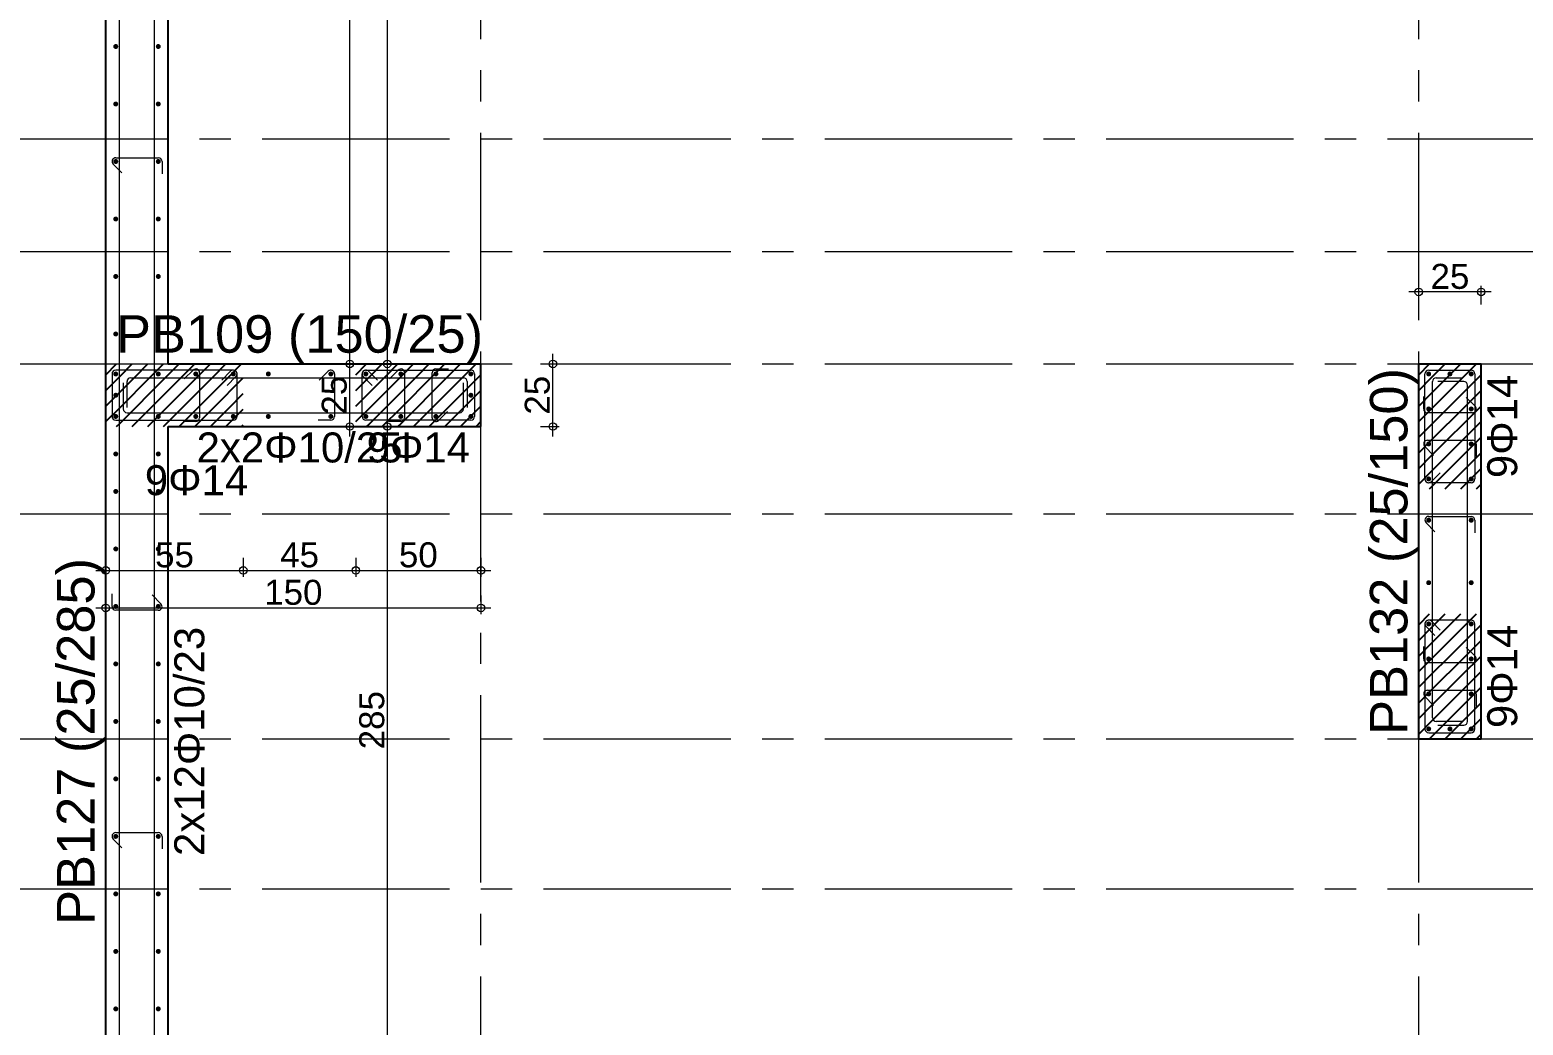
# Model space of a CAD drawing. Header units: millimetres. Extents: x 2232 to 85269, y -3593 to 5869.
# Drawn here: x 16585 to 17182, y 4486 to 4884 of the extents above; entities that cross this region are included whole.
import ezdxf

# ---------------------------------------------------------------- set-up
doc = ezdxf.new("R2010")
doc.units = ezdxf.units.MM
doc.linetypes.add('CENTER2', pattern=[112.5, 75, -12.5, 12.5, -12.5])
doc.linetypes.add('DASHDOT2', pattern=[12.7, 6.35, -3.175, 0, -3.175])
doc.layers.add('aks', color=251, linetype='DASHDOT2', lineweight=35)
for name, color, linetype in [('Donatı Yazısı', 7, 'Continuous'), ('Donatı Çizgisi', 7, 'Continuous'), ('Kolon', 7, 'Continuous'), ('Ölçülendirme', 7, 'Continuous')]:
    doc.layers.add(name, color=color, linetype=linetype)
doc.styles.add('arial_1_18', font='arial.ttf', dxfattribs={"height": 0.2})

# ---------------------------------------------------------------- blocks, each defined once
blk = doc.blocks.new('IDE912Entity7130')
at = {"layer": 'aks', "color": 250, "linetype": 'CENTER2', "lineweight": 5}
blk.add_lwpolyline([(444.42, 1895), (3754.42, 1895)], dxfattribs=at)
blk = doc.blocks.new('IDE912Entity7131')
at = {"layer": 'aks', "color": 250, "linetype": 'CENTER2', "lineweight": 5}
blk.add_lwpolyline([(444.42, 1745), (3754.42, 1745)], dxfattribs=at)
blk = doc.blocks.new('IDE912Entity7132')
at = {"layer": 'aks', "color": 250, "linetype": 'CENTER2', "lineweight": 5}
blk.add_lwpolyline([(444.42, 1850), (3754.42, 1850)], dxfattribs=at)
blk = doc.blocks.new('IDE912Entity7133')
at = {"layer": 'aks', "color": 250, "linetype": 'CENTER2', "lineweight": 5}
blk.add_lwpolyline([(444.42, 1595), (3754.42, 1595)], dxfattribs=at)
blk = doc.blocks.new('IDE912Entity7134')
at = {"layer": 'aks', "color": 250, "linetype": 'CENTER2', "lineweight": 5}
blk.add_lwpolyline([(444.42, 1805), (3754.42, 1805)], dxfattribs=at)
blk = doc.blocks.new('IDE912Entity7135')
at = {"layer": 'aks', "color": 250, "linetype": 'CENTER2', "lineweight": 5}
blk.add_lwpolyline([(444.42, 1655), (3754.42, 1655)], dxfattribs=at)
blk = doc.blocks.new('IDE912Entity7147')
at = {"layer": 'aks', "color": 250, "linetype": 'CENTER2', "lineweight": 5}
blk.add_lwpolyline([(644.42, 360), (644.42, 2530)], dxfattribs=at)
blk = doc.blocks.new('IDE912Entity7148')
at = {"layer": 'aks', "color": 250, "linetype": 'CENTER2', "lineweight": 5}
blk.add_lwpolyline([(494.42, 360), (494.42, 2530)], dxfattribs=at)
blk = doc.blocks.new('IDE912Entity7157')
at = {"layer": 'aks', "color": 250, "linetype": 'CENTER2', "lineweight": 5}
blk.add_lwpolyline([(1019.42, 360), (1019.42, 2530)], dxfattribs=at)

msp = doc.modelspace()

# ---------------------------------------------------------------- hatches: boundary and pattern name
at = {"layer": 'Donatı Çizgisi', "linetype": 'Continuous', "lineweight": 5}
h = msp.add_hatch(color=5, dxfattribs=at)
edge = h.paths.add_edge_path(flags=0)
edge.add_arc((16619.66, 4877.72), 1, 0, 360)
h = msp.add_hatch(color=5, dxfattribs=at)
edge = h.paths.add_edge_path(flags=0)
edge.add_arc((16636.66, 4877.72), 1, 0, 360)
h = msp.add_hatch(color=5, dxfattribs=at)
edge = h.paths.add_edge_path(flags=0)
edge.add_arc((16619.66, 4854.72), 1, 0, 360)
h = msp.add_hatch(color=5, dxfattribs=at)
edge = h.paths.add_edge_path(flags=0)
edge.add_arc((16636.66, 4854.72), 1, 0, 360)
h = msp.add_hatch(color=5, dxfattribs=at)
edge = h.paths.add_edge_path(flags=0)
edge.add_arc((16619.66, 4831.72), 1, 0, 360)
h = msp.add_hatch(color=5, dxfattribs=at)
edge = h.paths.add_edge_path(flags=0)
edge.add_arc((16636.66, 4831.72), 1, 0, 360)
h = msp.add_hatch(color=5, dxfattribs=at)
edge = h.paths.add_edge_path(flags=0)
edge.add_arc((16619.66, 4808.72), 1, 0, 360)
h = msp.add_hatch(color=5, dxfattribs=at)
edge = h.paths.add_edge_path(flags=0)
edge.add_arc((16636.66, 4808.72), 1, 0, 360)
h = msp.add_hatch(color=5, dxfattribs=at)
edge = h.paths.add_edge_path(flags=0)
edge.add_arc((16619.66, 4785.72), 1, 0, 360)
h = msp.add_hatch(color=5, dxfattribs=at)
edge = h.paths.add_edge_path(flags=0)
edge.add_arc((16636.66, 4785.72), 1, 0, 360)
h = msp.add_hatch(color=5, dxfattribs=at)
edge = h.paths.add_edge_path(flags=0)
edge.add_arc((16619.66, 4762.72), 1, 0, 360)
h = msp.add_hatch(color=5, dxfattribs=at)
edge = h.paths.add_edge_path(flags=0)
edge.add_arc((16636.66, 4762.72), 1, 0, 360)
h = msp.add_hatch(color=5, dxfattribs=at)
edge = h.paths.add_edge_path(flags=0)
edge.add_arc((16619.66, 4746.72), 1, 0, 360)
h = msp.add_hatch(color=5, dxfattribs=at)
edge = h.paths.add_edge_path(flags=0)
edge.add_arc((16636.66, 4746.72), 1, 0, 360)
h = msp.add_hatch(color=5, dxfattribs=at)
edge = h.paths.add_edge_path(flags=0)
edge.add_arc((16651.66, 4746.72), 1, 0, 360)
h = msp.add_hatch(color=5, dxfattribs=at)
edge = h.paths.add_edge_path(flags=0)
edge.add_arc((16666.66, 4746.72), 1, 0, 360)
h = msp.add_hatch(color=5, dxfattribs=at)
edge = h.paths.add_edge_path(flags=0)
edge.add_arc((16680.66, 4746.72), 1, 0, 360)
h = msp.add_hatch(color=5, dxfattribs=at)
edge = h.paths.add_edge_path(flags=0)
edge.add_arc((16705.66, 4746.72), 1, 0, 360)
h = msp.add_hatch(color=5, dxfattribs=at)
edge = h.paths.add_edge_path(flags=0)
edge.add_arc((16719.66, 4746.72), 1, 0, 360)
h = msp.add_hatch(color=5, dxfattribs=at)
edge = h.paths.add_edge_path(flags=0)
edge.add_arc((16733.66, 4746.72), 1, 0, 360)
h = msp.add_hatch(color=5, dxfattribs=at)
edge = h.paths.add_edge_path(flags=0)
edge.add_arc((16747.66, 4746.72), 1, 0, 360)
h = msp.add_hatch(color=5, dxfattribs=at)
edge = h.paths.add_edge_path(flags=0)
edge.add_arc((16761.66, 4746.72), 1, 0, 360)
h = msp.add_hatch(color=5, dxfattribs=at)
edge = h.paths.add_edge_path(flags=0)
edge.add_arc((17144.66, 4746.72), 1, 0, 360)
h = msp.add_hatch(color=5, dxfattribs=at)
edge = h.paths.add_edge_path(flags=0)
edge.add_arc((17153.16, 4746.72), 1, 0, 360)
h = msp.add_hatch(color=5, dxfattribs=at)
edge = h.paths.add_edge_path(flags=0)
edge.add_arc((17161.66, 4746.72), 1, 0, 360)
h = msp.add_hatch(color=5, dxfattribs=at)
edge = h.paths.add_edge_path(flags=0)
edge.add_arc((16619.66, 4738.22), 1, 0, 360)
h = msp.add_hatch(color=5, dxfattribs=at)
edge = h.paths.add_edge_path(flags=0)
edge.add_arc((16761.66, 4738.22), 1, 0, 360)
h = msp.add_hatch(color=5, dxfattribs=at)
edge = h.paths.add_edge_path(flags=0)
edge.add_arc((16619.66, 4729.72), 1, 0, 360)
h = msp.add_hatch(color=5, dxfattribs=at)
edge = h.paths.add_edge_path(flags=0)
edge.add_arc((16636.66, 4729.72), 1, 0, 360)
h = msp.add_hatch(color=5, dxfattribs=at)
edge = h.paths.add_edge_path(flags=0)
edge.add_arc((16651.66, 4729.72), 1, 0, 360)
h = msp.add_hatch(color=5, dxfattribs=at)
edge = h.paths.add_edge_path(flags=0)
edge.add_arc((16666.66, 4729.72), 1, 0, 360)
h = msp.add_hatch(color=5, dxfattribs=at)
edge = h.paths.add_edge_path(flags=0)
edge.add_arc((16680.66, 4729.72), 1, 0, 360)
h = msp.add_hatch(color=5, dxfattribs=at)
edge = h.paths.add_edge_path(flags=0)
edge.add_arc((16705.66, 4729.72), 1, 0, 360)
h = msp.add_hatch(color=5, dxfattribs=at)
edge = h.paths.add_edge_path(flags=0)
edge.add_arc((16719.66, 4729.72), 1, 0, 360)
h = msp.add_hatch(color=5, dxfattribs=at)
edge = h.paths.add_edge_path(flags=0)
edge.add_arc((16733.66, 4729.72), 1, 0, 360)
h = msp.add_hatch(color=5, dxfattribs=at)
edge = h.paths.add_edge_path(flags=0)
edge.add_arc((16747.66, 4729.72), 1, 0, 360)
h = msp.add_hatch(color=5, dxfattribs=at)
edge = h.paths.add_edge_path(flags=0)
edge.add_arc((16761.66, 4729.72), 1, 0, 360)
h = msp.add_hatch(color=5, dxfattribs=at)
edge = h.paths.add_edge_path(flags=0)
edge.add_arc((17144.66, 4732.72), 1, 0, 360)
h = msp.add_hatch(color=5, dxfattribs=at)
edge = h.paths.add_edge_path(flags=0)
edge.add_arc((17161.66, 4732.72), 1, 0, 360)
h = msp.add_hatch(color=5, dxfattribs=at)
edge = h.paths.add_edge_path(flags=0)
edge.add_arc((17144.66, 4718.72), 1, 0, 360)
h = msp.add_hatch(color=5, dxfattribs=at)
edge = h.paths.add_edge_path(flags=0)
edge.add_arc((17161.66, 4718.72), 1, 0, 360)
h = msp.add_hatch(color=5, dxfattribs=at)
edge = h.paths.add_edge_path(flags=0)
edge.add_arc((16619.66, 4714.72), 1, 0, 360)
h = msp.add_hatch(color=5, dxfattribs=at)
edge = h.paths.add_edge_path(flags=0)
edge.add_arc((16636.66, 4714.72), 1, 0, 360)
h = msp.add_hatch(color=5, dxfattribs=at)
edge = h.paths.add_edge_path(flags=0)
edge.add_arc((17144.66, 4704.72), 1, 0, 360)
h = msp.add_hatch(color=5, dxfattribs=at)
edge = h.paths.add_edge_path(flags=0)
edge.add_arc((17161.66, 4704.72), 1, 0, 360)
h = msp.add_hatch(color=5, dxfattribs=at)
edge = h.paths.add_edge_path(flags=0)
edge.add_arc((16619.66, 4699.72), 1, 0, 360)
h = msp.add_hatch(color=5, dxfattribs=at)
edge = h.paths.add_edge_path(flags=0)
edge.add_arc((16636.66, 4699.72), 1, 0, 360)
h = msp.add_hatch(color=5, dxfattribs=at)
edge = h.paths.add_edge_path(flags=0)
edge.add_arc((17144.66, 4688.22), 1, 0, 360)
h = msp.add_hatch(color=5, dxfattribs=at)
edge = h.paths.add_edge_path(flags=0)
edge.add_arc((17161.66, 4688.22), 1, 0, 360)
h = msp.add_hatch(color=5, dxfattribs=at)
edge = h.paths.add_edge_path(flags=0)
edge.add_arc((16619.66, 4676.72), 1, 0, 360)
h = msp.add_hatch(color=5, dxfattribs=at)
edge = h.paths.add_edge_path(flags=0)
edge.add_arc((16636.66, 4676.72), 1, 0, 360)
h = msp.add_hatch(color=5, dxfattribs=at)
edge = h.paths.add_edge_path(flags=0)
edge.add_arc((17144.66, 4663.22), 1, 0, 360)
h = msp.add_hatch(color=5, dxfattribs=at)
edge = h.paths.add_edge_path(flags=0)
edge.add_arc((17161.66, 4663.22), 1, 0, 360)
h = msp.add_hatch(color=5, dxfattribs=at)
edge = h.paths.add_edge_path(flags=0)
edge.add_arc((16619.66, 4653.72), 1, 0, 360)
h = msp.add_hatch(color=5, dxfattribs=at)
edge = h.paths.add_edge_path(flags=0)
edge.add_arc((16636.66, 4653.72), 1, 0, 360)
h = msp.add_hatch(color=5, dxfattribs=at)
edge = h.paths.add_edge_path(flags=0)
edge.add_arc((17144.66, 4646.72), 1, 0, 360)
h = msp.add_hatch(color=5, dxfattribs=at)
edge = h.paths.add_edge_path(flags=0)
edge.add_arc((17161.66, 4646.72), 1, 0, 360)
h = msp.add_hatch(color=5, dxfattribs=at)
edge = h.paths.add_edge_path(flags=0)
edge.add_arc((17144.66, 4632.72), 1, 0, 360)
h = msp.add_hatch(color=5, dxfattribs=at)
edge = h.paths.add_edge_path(flags=0)
edge.add_arc((17161.66, 4632.72), 1, 0, 360)
h = msp.add_hatch(color=5, dxfattribs=at)
edge = h.paths.add_edge_path(flags=0)
edge.add_arc((16619.66, 4630.72), 1, 0, 360)
h = msp.add_hatch(color=5, dxfattribs=at)
edge = h.paths.add_edge_path(flags=0)
edge.add_arc((16636.66, 4630.72), 1, 0, 360)
h = msp.add_hatch(color=5, dxfattribs=at)
edge = h.paths.add_edge_path(flags=0)
edge.add_arc((17144.66, 4618.72), 1, 0, 360)
h = msp.add_hatch(color=5, dxfattribs=at)
edge = h.paths.add_edge_path(flags=0)
edge.add_arc((17161.66, 4618.72), 1, 0, 360)
h = msp.add_hatch(color=5, dxfattribs=at)
edge = h.paths.add_edge_path(flags=0)
edge.add_arc((16619.66, 4607.72), 1, 0, 360)
h = msp.add_hatch(color=5, dxfattribs=at)
edge = h.paths.add_edge_path(flags=0)
edge.add_arc((16636.66, 4607.72), 1, 0, 360)
h = msp.add_hatch(color=5, dxfattribs=at)
edge = h.paths.add_edge_path(flags=0)
edge.add_arc((17144.66, 4604.72), 1, 0, 360)
h = msp.add_hatch(color=5, dxfattribs=at)
edge = h.paths.add_edge_path(flags=0)
edge.add_arc((17153.16, 4604.72), 1, 0, 360)
h = msp.add_hatch(color=5, dxfattribs=at)
edge = h.paths.add_edge_path(flags=0)
edge.add_arc((17161.66, 4604.72), 1, 0, 360)
h = msp.add_hatch(color=5, dxfattribs=at)
edge = h.paths.add_edge_path(flags=0)
edge.add_arc((16619.66, 4584.72), 1, 0, 360)
h = msp.add_hatch(color=5, dxfattribs=at)
edge = h.paths.add_edge_path(flags=0)
edge.add_arc((16636.66, 4584.72), 1, 0, 360)
h = msp.add_hatch(color=5, dxfattribs=at)
edge = h.paths.add_edge_path(flags=0)
edge.add_arc((16619.66, 4561.72), 1, 0, 360)
h = msp.add_hatch(color=5, dxfattribs=at)
edge = h.paths.add_edge_path(flags=0)
edge.add_arc((16636.66, 4561.72), 1, 0, 360)
h = msp.add_hatch(color=5, dxfattribs=at)
edge = h.paths.add_edge_path(flags=0)
edge.add_arc((16619.66, 4538.72), 1, 0, 360)
h = msp.add_hatch(color=5, dxfattribs=at)
edge = h.paths.add_edge_path(flags=0)
edge.add_arc((16636.66, 4538.72), 1, 0, 360)
h = msp.add_hatch(color=5, dxfattribs=at)
edge = h.paths.add_edge_path(flags=0)
edge.add_arc((16619.66, 4515.72), 1, 0, 360)
h = msp.add_hatch(color=5, dxfattribs=at)
edge = h.paths.add_edge_path(flags=0)
edge.add_arc((16636.66, 4515.72), 1, 0, 360)
h = msp.add_hatch(color=5, dxfattribs=at)
edge = h.paths.add_edge_path(flags=0)
edge.add_arc((16619.66, 4492.72), 1, 0, 360)
h = msp.add_hatch(color=5, dxfattribs=at)
edge = h.paths.add_edge_path(flags=0)
edge.add_arc((16636.66, 4492.72), 1, 0, 360)

# ---------------------------------------------------------------- linework, layer by layer
at = {"layer": 'Donatı Çizgisi', "color": 1, "linetype": 'Continuous', "lineweight": 5}
for points in [[(16621.16, 4424.22), (16621.16, 5223.72)], [(16635.16, 4422.72), (16635.16, 5222.22)], [(16622.13, 4827.12), (16618.6, 4830.66)], [(16619.66, 4833.22), (16636.66, 4833.22)], [(16638.16, 4831.72), (16638.16, 4826.72)], [(16647.06, 4744.74), (16650.6, 4748.28)], [(16653.16, 4747.22), (16653.16, 4729.22)], [(16701.06, 4744.24), (16704.6, 4747.78)], [(16729.06, 4744.74), (16732.6, 4748.28)], [(16735.16, 4747.22), (16735.16, 4729.22)], [(16746.16, 4729.22), (16746.16, 4747.22)], [(16747.66, 4748.72), (16752.66, 4748.72)], [(16622.66, 4743.12), (16622.66, 4732.72)], [(16624.16, 4733.32), (16624.16, 4743.72)], [(16625.66, 4745.22), (16758.66, 4745.22)], [(16707.16, 4746.72), (16707.16, 4729.72)], [(16758.66, 4732.72), (16758.66, 4743.12)], [(16760.16, 4743.72), (16760.16, 4733.32)], [(17146.16, 4609.22), (17146.16, 4743.72)], [(17147.66, 4745.22), (17158.06, 4745.22)], [(17158.66, 4743.72), (17148.26, 4743.72)], [(17160.16, 4607.72), (17160.16, 4742.22)], [(17142.66, 4732.72), (17142.66, 4737.72)], [(17159.68, 4737.31), (17163.22, 4733.78)], [(16624.16, 4731.22), (16757.16, 4731.22)], [(16752.26, 4731.69), (16748.72, 4728.16)], [(17162.16, 4731.22), (17144.16, 4731.22)], [(16651.66, 4727.72), (16646.66, 4727.72)], [(16705.66, 4728.22), (16700.66, 4728.22)], [(16733.66, 4727.72), (16728.66, 4727.72)], [(17146.63, 4714.12), (17143.1, 4717.66)], [(17144.16, 4720.22), (17162.16, 4720.22)], [(17163.66, 4718.72), (17163.66, 4713.72)], [(17144.66, 4689.72), (17161.66, 4689.72)], [(17163.16, 4688.22), (17163.16, 4683.22)], [(17147.13, 4683.62), (17143.6, 4687.16)], [(16618.16, 4653.72), (16618.16, 4658.72)], [(16634.18, 4658.31), (16637.72, 4654.78)], [(16636.66, 4652.22), (16619.66, 4652.22)], [(17142.66, 4632.72), (17142.66, 4637.72)], [(17159.68, 4637.31), (17163.22, 4633.78)], [(17162.16, 4631.22), (17144.16, 4631.22)], [(17146.63, 4614.12), (17143.1, 4617.66)], [(17144.16, 4620.22), (17162.16, 4620.22)], [(17163.66, 4618.72), (17163.66, 4613.72)], [(17158.06, 4607.72), (17147.66, 4607.72)], [(17148.26, 4606.22), (17158.66, 4606.22)], [(16619.66, 4563.22), (16636.66, 4563.22)], [(16622.13, 4557.12), (16618.6, 4560.66)], [(16638.16, 4561.72), (16638.16, 4556.72)]]:
    msp.add_lwpolyline(points, dxfattribs=at)
at = {"layer": 'Donatı Çizgisi', "color": 5, "linetype": 'Continuous', "lineweight": 5}
for points in [[(16666.66, 4748.22), (16619.66, 4748.22)], [(16665.6, 4747.78), (16662.06, 4744.24)], [(16719.66, 4748.22), (16761.66, 4748.22)], [(16720.72, 4747.78), (16724.26, 4744.24)], [(17144.66, 4748.22), (17161.66, 4748.22)], [(16618.16, 4746.72), (16618.16, 4729.72)], [(16664.18, 4742.12), (16667.72, 4745.66)], [(16668.16, 4729.72), (16668.16, 4746.72)], [(16718.16, 4729.72), (16718.16, 4746.72)], [(16722.13, 4742.12), (16718.6, 4745.66)], [(16763.16, 4746.72), (16763.16, 4729.72)], [(17143.16, 4704.72), (17143.16, 4746.72)], [(17163.16, 4746.72), (17163.16, 4704.72)], [(16619.66, 4728.22), (16666.66, 4728.22)], [(16761.66, 4728.22), (16719.66, 4728.22)], [(17143.6, 4705.78), (17147.13, 4709.31)], [(17149.26, 4707.19), (17145.72, 4703.66)], [(17161.66, 4703.22), (17144.66, 4703.22)], [(17143.16, 4646.72), (17143.16, 4604.72)], [(17143.6, 4645.66), (17147.13, 4642.12)], [(17161.66, 4648.22), (17144.66, 4648.22)], [(17149.26, 4644.24), (17145.72, 4647.78)], [(17163.16, 4604.72), (17163.16, 4646.72)], [(17144.66, 4603.22), (17161.66, 4603.22)]]:
    msp.add_lwpolyline(points, dxfattribs=at)
at = {"layer": 'Donatı Çizgisi', "color": 1, "linetype": 'Continuous', "lineweight": 5}
for centre, start, end in [((16619.66, 4831.72), 90, 225), ((16636.66, 4831.72), 0, 90), ((16651.66, 4747.22), 0, 135), ((16705.66, 4746.72), 0, 135), ((16733.66, 4747.22), 0, 135), ((16747.66, 4747.22), 90, 180), ((16625.66, 4743.72), 90, 180), ((16758.66, 4743.72), 0, 90), ((17147.66, 4743.72), 90, 180), ((17158.66, 4742.22), 0, 90), ((16624.16, 4732.72), 180, 270), ((16651.66, 4729.22), 270, 0), ((16705.66, 4729.72), 270, 0), ((16733.66, 4729.22), 270, 0), ((16747.66, 4729.22), 180, 315), ((16757.16, 4732.72), 270, 0), ((17144.16, 4732.72), 180, 270), ((17162.16, 4732.72), 270, 45), ((17144.16, 4718.72), 90, 225), ((17162.16, 4718.72), 0, 90), ((17144.66, 4688.22), 90, 225), ((17161.66, 4688.22), 0, 90), ((16619.66, 4653.72), 180, 270), ((16636.66, 4653.72), 270, 45), ((17162.16, 4632.72), 270, 45), ((17144.16, 4632.72), 180, 270), ((17144.16, 4618.72), 90, 225), ((17162.16, 4618.72), 0, 90), ((17147.66, 4609.22), 180, 270), ((17158.66, 4607.72), 270, 0), ((16619.66, 4561.72), 90, 225), ((16636.66, 4561.72), 0, 90)]:
    msp.add_arc(centre, 1.5, start, end, dxfattribs=at)
at = {"layer": 'Donatı Çizgisi', "color": 5, "linetype": 'Continuous', "lineweight": 5}
for centre, start, end in [((16619.66, 4746.72), 90, 180), ((16666.66, 4746.72), 0, 135), ((16666.66, 4746.72), 315, 90), ((16719.66, 4746.72), 90, 225), ((16719.66, 4746.72), 45, 180), ((16761.66, 4746.72), 0, 90), ((17144.66, 4746.72), 90, 180), ((17161.66, 4746.72), 0, 90), ((16619.66, 4729.72), 180, 270), ((16666.66, 4729.72), 270, 0), ((16719.66, 4729.72), 180, 270), ((16761.66, 4729.72), 270, 0), ((17144.66, 4704.72), 135, 270), ((17144.66, 4704.72), 180, 315), ((17161.66, 4704.72), 270, 0), ((17144.66, 4646.72), 45, 180), ((17144.66, 4646.72), 90, 225), ((17161.66, 4646.72), 0, 90), ((17144.66, 4604.72), 180, 270), ((17161.66, 4604.72), 270, 0)]:
    msp.add_arc(centre, 1.5, start, end, dxfattribs=at)
at = {"layer": 'Kolon', "color": 33, "linetype": 'Continuous', "lineweight": -3}
for points in [[(16615.66, 4750.72), (16615.66, 5180.72)], [(16640.66, 4750.72), (16640.66, 5180.72)], [(16615.66, 4725.72), (16615.66, 4750.72)], [(16615.66, 4725.72), (16615.66, 4750.72)], [(16640.66, 4750.72), (16765.66, 4750.72)], [(16765.66, 4725.72), (16765.66, 4750.72)], [(17140.66, 4600.72), (17140.66, 4750.72)], [(17140.66, 4750.72), (17165.66, 4750.72)], [(17165.66, 4600.72), (17165.66, 4750.72)], [(16615.66, 4465.72), (16615.66, 4725.72)], [(16640.66, 4725.72), (16765.66, 4725.72)], [(16640.66, 4465.72), (16640.66, 4725.72)], [(17140.66, 4600.72), (17165.66, 4600.72)]]:
    msp.add_lwpolyline(points, dxfattribs=at)
at = {"layer": 'Kolon', "color": 251, "linetype": 'Continuous', "lineweight": -3}
for points in [[(16615.66, 4746.39), (16619.99, 4750.72)], [(16621.24, 4745.72), (16626.24, 4750.72)], [(16627.49, 4745.72), (16632.49, 4750.72)], [(16633.74, 4745.72), (16638.74, 4750.72)], [(16639.99, 4745.72), (16644.99, 4750.72)], [(16646.24, 4745.72), (16651.24, 4750.72)], [(16652.49, 4745.72), (16657.49, 4750.72)], [(16658.74, 4745.72), (16663.74, 4750.72)], [(16664.99, 4745.72), (16669.99, 4750.72)], [(16715.66, 4746.39), (16719.99, 4750.72)], [(16721.24, 4745.72), (16726.24, 4750.72)], [(16727.49, 4745.72), (16732.49, 4750.72)], [(16733.74, 4745.72), (16738.74, 4750.72)], [(16739.99, 4745.72), (16744.99, 4750.72)], [(16746.24, 4745.72), (16751.24, 4750.72)], [(16752.49, 4745.72), (16757.49, 4750.72)], [(16758.74, 4745.72), (16763.74, 4750.72)], [(17140.66, 4746.39), (17144.99, 4750.72)], [(17146.24, 4745.72), (17151.24, 4750.72)], [(17152.49, 4745.72), (17157.49, 4750.72)], [(17158.74, 4745.72), (17163.74, 4750.72)], [(16615.66, 4740.14), (16621.24, 4745.72)], [(16621.24, 4733.22), (16633.74, 4745.72)], [(16621.24, 4739.47), (16627.49, 4745.72)], [(16633.74, 4733.22), (16646.24, 4745.72)], [(16633.74, 4739.47), (16639.99, 4745.72)], [(16646.24, 4733.22), (16658.74, 4745.72)], [(16646.24, 4739.47), (16652.49, 4745.72)], [(16658.74, 4739.47), (16664.99, 4745.72)], [(16658.74, 4733.22), (16670.66, 4745.14)], [(16715.66, 4740.14), (16721.24, 4745.72)], [(16721.24, 4733.22), (16733.74, 4745.72)], [(16721.24, 4739.47), (16727.49, 4745.72)], [(16733.74, 4733.22), (16746.24, 4745.72)], [(16733.74, 4739.47), (16739.99, 4745.72)], [(16746.24, 4733.22), (16758.74, 4745.72)], [(16746.24, 4739.47), (16752.49, 4745.72)], [(16758.74, 4739.47), (16764.99, 4745.72)], [(16764.99, 4745.72), (16765.66, 4746.39)], [(17140.66, 4740.14), (17146.24, 4745.72)], [(17146.24, 4733.22), (17158.74, 4745.72)], [(17146.24, 4739.47), (17152.49, 4745.72)], [(17158.74, 4739.47), (17164.99, 4745.72)], [(17164.99, 4745.72), (17165.66, 4746.39)], [(16615.66, 4733.89), (16621.24, 4739.47)], [(16627.49, 4733.22), (16633.74, 4739.47)], [(16639.99, 4733.22), (16646.24, 4739.47)], [(16652.49, 4733.22), (16658.74, 4739.47)], [(16664.99, 4733.22), (16670.66, 4738.89)], [(16715.66, 4733.89), (16721.24, 4739.47)], [(16727.49, 4733.22), (16733.74, 4739.47)], [(16739.99, 4733.22), (16746.24, 4739.47)], [(16752.49, 4733.22), (16758.74, 4739.47)], [(16758.74, 4733.22), (16765.66, 4740.14)], [(17140.66, 4733.89), (17146.24, 4739.47)], [(17152.49, 4733.22), (17158.74, 4739.47)], [(17158.74, 4733.22), (17165.66, 4740.14)], [(16615.66, 4727.64), (16621.24, 4733.22)], [(16621.24, 4726.97), (16627.49, 4733.22)], [(16626.24, 4725.72), (16633.74, 4733.22)], [(16633.74, 4726.97), (16639.99, 4733.22)], [(16638.74, 4725.72), (16646.24, 4733.22)], [(16646.24, 4726.97), (16652.49, 4733.22)], [(16651.24, 4725.72), (16658.74, 4733.22)], [(16658.74, 4726.97), (16664.99, 4733.22)], [(16663.74, 4725.72), (16670.66, 4732.64)], [(16715.66, 4727.64), (16721.24, 4733.22)], [(16721.24, 4726.97), (16727.49, 4733.22)], [(16726.24, 4725.72), (16733.74, 4733.22)], [(16733.74, 4726.97), (16739.99, 4733.22)], [(16738.74, 4725.72), (16746.24, 4733.22)], [(16746.24, 4726.97), (16752.49, 4733.22)], [(16751.24, 4725.72), (16758.74, 4733.22)], [(16758.74, 4726.97), (16764.99, 4733.22)], [(16764.99, 4733.22), (16765.66, 4733.89)], [(17140.66, 4727.64), (17146.24, 4733.22)], [(17146.24, 4720.72), (17158.74, 4733.22)], [(17146.24, 4726.97), (17152.49, 4733.22)], [(17158.74, 4726.97), (17164.99, 4733.22)], [(17164.99, 4733.22), (17165.66, 4733.89)], [(16619.99, 4725.72), (16621.24, 4726.97)], [(16632.49, 4725.72), (16633.74, 4726.97)], [(16644.99, 4725.72), (16646.24, 4726.97)], [(16657.49, 4725.72), (16658.74, 4726.97)], [(16669.99, 4725.72), (16670.66, 4726.39)], [(16719.99, 4725.72), (16721.24, 4726.97)], [(16732.49, 4725.72), (16733.74, 4726.97)], [(16744.99, 4725.72), (16746.24, 4726.97)], [(16757.49, 4725.72), (16758.74, 4726.97)], [(16763.74, 4725.72), (16765.66, 4727.64)], [(17140.66, 4721.39), (17146.24, 4726.97)], [(17152.49, 4720.72), (17158.74, 4726.97)], [(17158.74, 4720.72), (17165.66, 4727.64)], [(17140.66, 4715.14), (17146.24, 4720.72)], [(17146.24, 4708.22), (17158.74, 4720.72)], [(17146.24, 4714.47), (17152.49, 4720.72)], [(17158.74, 4714.47), (17164.99, 4720.72)], [(17164.99, 4720.72), (17165.66, 4721.39)], [(17140.66, 4708.89), (17146.24, 4714.47)], [(17152.49, 4708.22), (17158.74, 4714.47)], [(17158.74, 4708.22), (17165.66, 4715.14)], [(17140.66, 4702.64), (17146.24, 4708.22)], [(17146.24, 4701.97), (17152.49, 4708.22)], [(17151.24, 4700.72), (17158.74, 4708.22)], [(17158.74, 4701.97), (17164.99, 4708.22)], [(17164.99, 4708.22), (17165.66, 4708.89)], [(17144.99, 4700.72), (17146.24, 4701.97)], [(17157.49, 4700.72), (17158.74, 4701.97)], [(17163.74, 4700.72), (17165.66, 4702.64)], [(17140.66, 4646.39), (17144.99, 4650.72)], [(17140.66, 4640.14), (17146.24, 4645.72)], [(17146.24, 4645.72), (17151.24, 4650.72)], [(17146.24, 4633.22), (17158.74, 4645.72)], [(17146.24, 4639.47), (17152.49, 4645.72)], [(17152.49, 4645.72), (17157.49, 4650.72)], [(17158.74, 4645.72), (17163.74, 4650.72)], [(17158.74, 4639.47), (17164.99, 4645.72)], [(17164.99, 4645.72), (17165.66, 4646.39)], [(17158.74, 4633.22), (17165.66, 4640.14)], [(17140.66, 4633.89), (17146.24, 4639.47)], [(17152.49, 4633.22), (17158.74, 4639.47)], [(17164.99, 4633.22), (17165.66, 4633.89)], [(17140.66, 4627.64), (17146.24, 4633.22)], [(17146.24, 4620.72), (17158.74, 4633.22)], [(17146.24, 4626.97), (17152.49, 4633.22)], [(17158.74, 4626.97), (17164.99, 4633.22)], [(17158.74, 4620.72), (17165.66, 4627.64)], [(17140.66, 4621.39), (17146.24, 4626.97)], [(17152.49, 4620.72), (17158.74, 4626.97)], [(17140.66, 4615.14), (17146.24, 4620.72)], [(17146.24, 4608.22), (17158.74, 4620.72)], [(17146.24, 4614.47), (17152.49, 4620.72)], [(17158.74, 4614.47), (17164.99, 4620.72)], [(17164.99, 4620.72), (17165.66, 4621.39)], [(17140.66, 4608.89), (17146.24, 4614.47)], [(17152.49, 4608.22), (17158.74, 4614.47)], [(17158.74, 4608.22), (17165.66, 4615.14)], [(17140.66, 4602.64), (17146.24, 4608.22)], [(17146.24, 4601.97), (17152.49, 4608.22)], [(17151.24, 4600.72), (17158.74, 4608.22)], [(17158.74, 4601.97), (17164.99, 4608.22)], [(17164.99, 4608.22), (17165.66, 4608.89)], [(17144.99, 4600.72), (17146.24, 4601.97)], [(17157.49, 4600.72), (17158.74, 4601.97)], [(17163.74, 4600.72), (17165.66, 4602.64)]]:
    msp.add_lwpolyline(points, dxfattribs=at)
at = {"layer": 'Ölçülendirme', "color": 5, "linetype": 'Continuous', "lineweight": 5}
for points in [[(16713.26, 4721.72), (16713.26, 5184.72)], [(16728.26, 4721.72), (16728.26, 5184.72)], [(17169.66, 4779.52), (17136.66, 4779.52)], [(17140.66, 4774.52), (17140.66, 4782.02)], [(17165.66, 4774.52), (17165.66, 4782.02)], [(16728.26, 4461.72), (16728.26, 4754.72)], [(16794.46, 4721.72), (16794.46, 4754.72)], [(16708.26, 4750.72), (16715.76, 4750.72)], [(16723.26, 4750.72), (16730.76, 4750.72)], [(16789.46, 4750.72), (16796.96, 4750.72)], [(16708.26, 4725.72), (16715.76, 4725.72)], [(16723.26, 4725.72), (16730.76, 4725.72)], [(16789.46, 4725.72), (16796.96, 4725.72)], [(16615.66, 4673.12), (16615.66, 4665.62)], [(16670.66, 4673.12), (16670.66, 4665.62)], [(16715.66, 4673.12), (16715.66, 4665.62)], [(16765.66, 4673.12), (16765.66, 4665.62)], [(16611.66, 4668.12), (16769.66, 4668.12)], [(16615.66, 4658.12), (16615.66, 4650.62)], [(16765.66, 4658.12), (16765.66, 4650.62)], [(16611.66, 4653.12), (16769.66, 4653.12)]]:
    msp.add_lwpolyline(points, dxfattribs=at)
for centre in [(17140.66, 4779.52), (17165.66, 4779.52), (16713.26, 4750.72), (16728.26, 4750.72), (16794.46, 4750.72), (16713.26, 4725.72), (16728.26, 4725.72), (16794.46, 4725.72), (16615.66, 4668.12), (16670.66, 4668.12), (16715.66, 4668.12), (16765.66, 4668.12), (16615.66, 4653.12), (16765.66, 4653.12)]:
    msp.add_circle(centre, 1.5, dxfattribs=at)

# ---------------------------------------------------------------- block references
at = {"layer": 'aks'}
for name in ['IDE912Entity7148', 'IDE912Entity7147', 'IDE912Entity7157', 'IDE912Entity7130', 'IDE912Entity7132', 'IDE912Entity7134', 'IDE912Entity7131', 'IDE912Entity7135', 'IDE912Entity7133']:
    msp.add_blockref(name, (16121.24, 2945.72), dxfattribs=at)

# ---------------------------------------------------------------- texts
at = {"layer": 'Donatı Yazısı', "color": 1, "linetype": 'Continuous', "lineweight": 5, "style": 'arial_1_18'}
for s, p in [('9Φ14', (17180.06, 4705.05)), ('9Φ14', (17180.06, 4605.05)), ('2x12Φ10/23', (16655.06, 4553.88))]:
    msp.add_text(s, height=12, rotation=90, dxfattribs=at).set_placement(p)
for s, p in [('2x2Φ10/25', (16651.98, 4711.32)), ('9Φ14', (16719.99, 4711.32)), ('9Φ14', (16631.29, 4698.23))]:
    msp.add_text(s, height=12, dxfattribs=at).set_placement(p)
at = {"layer": 'Kolon', "color": 1, "linetype": 'Continuous', "lineweight": 5, "style": 'arial_1_18'}
msp.add_text('PB109 (150/25)', height=15, dxfattribs=at).set_placement((16619.77, 4755.22))
for s, p in [('PB132 (25/150)', (17136.16, 4602.33)), ('PB127 (25/285)', (16611.16, 4526.33))]:
    msp.add_text(s, height=15, rotation=90, dxfattribs=at).set_placement(p)
at = {"layer": 'Ölçülendirme', "color": 5, "linetype": 'Continuous', "lineweight": 5, "style": 'arial_1_18'}
for s, p in [('25', (17145.39, 4780.77)), ('55', (16635.39, 4669.37)), ('45', (16685.39, 4669.37)), ('50', (16732.89, 4669.37)), ('150', (16679.01, 4654.37))]:
    msp.add_text(s, height=10, dxfattribs=at).set_placement(p)
for s, p in [('25', (16712.01, 4730.45)), ('25', (16793.21, 4730.45)), ('285', (16727.01, 4596.56))]:
    msp.add_text(s, height=10, rotation=90, dxfattribs=at).set_placement(p)

doc.saveas('drawing.dxf')
